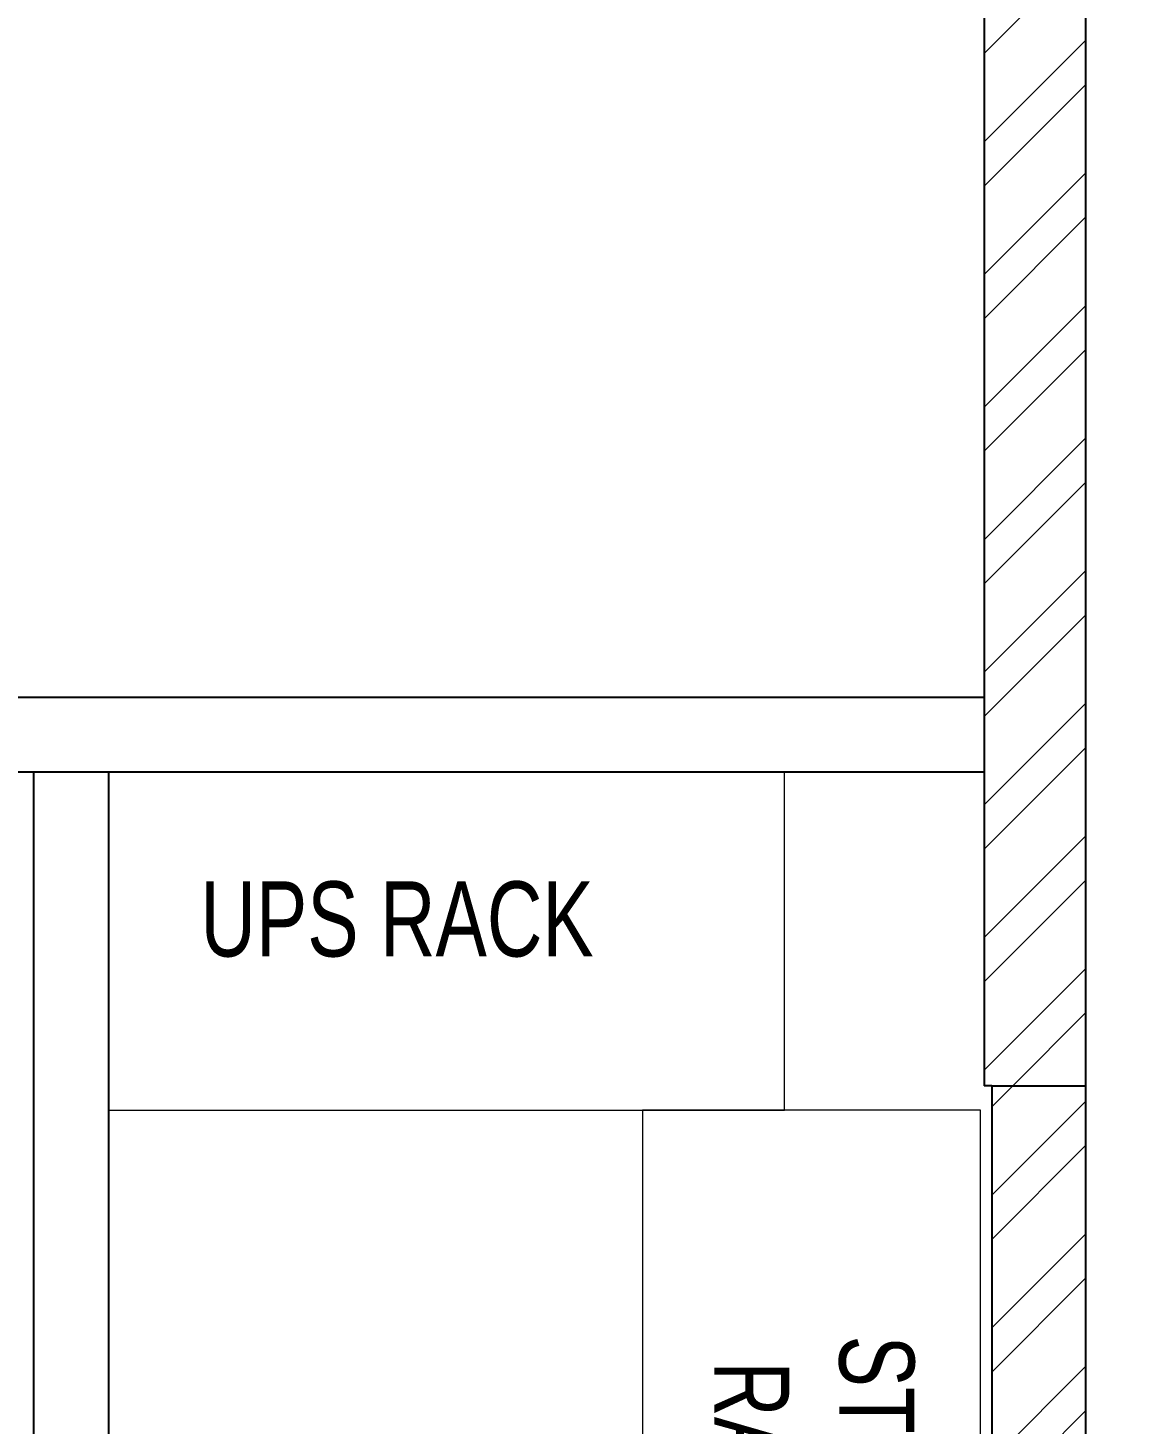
# Model space of a CAD drawing. Header units: feet. Extents: x 2845063 to 2853661, y -5473857 to -5445633.
# Drawn here: x 2849377 to 2850835, y -5453040 to -5451180 of the extents above; entities that cross this region are included whole.
import ezdxf

# ---------------------------------------------------------------- set-up
doc = ezdxf.new("R2010")
doc.units = ezdxf.units.FT
doc.header["$LTSCALE"] = 33
doc.header["$MEASUREMENT"] = 0
doc.layers.add('A-WALL', color=1, linetype='Continuous')
for name, color, linetype, lineweight in [('LENS-DIM', 252, 'Continuous', 5), ('LENS-PARTITION', 21, 'Continuous', 25), ('LENS-TEXT', 31, 'Continuous', 5), ('LK-FF&E WALL', 1, 'Continuous', 9), ('LN-HATCH', 251, 'Continuous', 0)]:
    doc.layers.add(name, color=color, linetype=linetype, lineweight=lineweight)
doc.styles.add('LK TXT', font='GILC____.TTF', dxfattribs={"height": 100})

# ---------------------------------------------------------------- blocks, each defined once
blk = doc.blocks.new('A$C5049e784')
at = {"layer": 'LN-HATCH'}
h = blk.add_hatch(dxfattribs=at)
h.set_pattern_fill('ANSI32', color=256, scale=333, angle=180)
h.set_pattern_definition([(225, (-7166785.009061094, 5286079.143391727), (88.29995930067012, -88.29995930067015), []), (225, (-7166843.875700529, 5286079.143391727), (88.29995930067012, -88.29995930067015), [])])
h.paths.add_polyline_path([(-4839.834667843767, 8599.223253980277), (-5079.767780202441, 8597.881181756966), (-5079.881211658008, 4220.447556996718), (-4839.662434860133, 4220.431769646704)])
h.paths.add_polyline_path([(-5079.918015151285, 3660.449202433229), (-5080.210143737495, -784.5507783675566), (-4814.662434860133, -784.5682303532957), (-4814.662434860133, 3660.431769646705)])
h.paths.add_polyline_path([(-5080.246947317384, -1344.550447345711), (-5080.541179140098, -5821.55305683706), (-4849.662434860133, -5821.568230353296), (-4809.662434860133, -1344.568230353296)])
h.paths.add_polyline_path([(-5080.662434860133, -7666.568230353296), (-4850.662434860133, -7666.568230353296), (-4850.662434860133, -6398.563462235034), (-5080.579099997878, -6398.55312006548)])
h.paths.add_polyline_path([(-4465.662434860132, -6112.568230353296), (-4744.662434860132, -6112.568230353296), (-4744.662434860132, -6398.568230353296), (-4465.662434860132, -6398.568230353296)])
h.paths.add_polyline_path([(641.4772786162792, 11254.10376429464), (516.4772786144167, 11254.10376429464), (516.4772786144167, 9225.431769646704), (436.4772786144166, 9225.431769646704), (436.4772786144166, 8975.431769646704), (501.4772786144167, 8975.431769646704), (501.4772786144167, 4214.431769646703), (436.4772786144166, 4214.431769646703), (436.4772786144166, 3964.431769646704), (506.4772786144167, 3964.431769646704), (506.4772786144167, -890.5682303532957), (451.4772786144167, -890.5682303532957), (451.4772786144167, -1130.568230353296), (511.4772786144166, -1130.568230353296), (511.4772786144166, -6101.568230353296), (451.4772786144167, -6101.568230353296), (451.4772786144167, -6351.568230353296), (597.4303277498111, -6351.568230353296), (691.4772786144167, -6351.568230353296), (691.4772786144167, -6101.568230353296), (641.4772786144167, -6101.568230353296)])
h.paths.add_polyline_path([(-4856.662434860133, 17980.4317696467), (-2268.522721385583, 17980.4317696467), (-2268.522721385583, 17860.4317696467), (-2148.522721385583, 17860.4317696467), (-2148.522721385583, 17980.4317696467), (506.4772786144167, 17980.4317696467), (506.4772786144167, 11254.10376429464), (641.477278615348, 11254.10376429464), (641.4772786144167, 18210.4317696467), (-5080.768199215643, 18210.4317696467), (-5080.946534873918, 9149.222628249787), (-4834.946534873918, 9149.222628249787), (-4834.662434860132, 16257.4317696467), (-2371.662434860132, 16257.4317696467), (-2371.662434860132, 16489.4317696467), (-4856.662434860133, 16489.4317696467)])
at = {"layer": 'A-WALL'}
for p, q in [((641.4772786144167, 18210.4317696467), (641.4772786144167, 11254.10376429371)), ((506.4772786144167, 17980.4317696467), (506.4772786144167, 11254.10376429464)), ((516.4772786144167, 11254.10376429464), (516.4772786144167, 9225.431769646704)), ((516.4772786144167, 11254.10376429464), (641.477278615348, 11254.10376429464)), ((641.477278615348, 11254.10376429464), (641.4772786144167, -6101.568230353296))]:
    blk.add_line(p, q, dxfattribs=at)
blk.add_lwpolyline([(516.4772786144167, 11254.10376429464), (506.4772786144167, 11254.10376429464)], dxfattribs=at)

msp = doc.modelspace()

# ---------------------------------------------------------------- linework, layer by layer
at = {"layer": 'LENS-PARTITION'}
for points in [[(2847884.288045306, -5452071.358527996), (2850650.427758781, -5452071.358527996), (2850650.427758781, -5452171.358527996), (2847884.288045306, -5452171.358527996)], [(2849484.288045306, -5452171.358527996), (2849384.288045306, -5452171.358527996), (2849384.288045306, -5454571.49824147), (2849484.288045306, -5454571.49824147)]]:
    msp.add_lwpolyline(points, close=True, dxfattribs=at)
at = {"layer": 'LK-FF&E WALL'}
for points in [[(2850384.288045306, -5452171.358527996), (2849484.288045306, -5452171.358527996), (2849484.288045306, -5452621.358527996), (2850384.288045306, -5452621.358527996)], [(2850195.427758781, -5452621.358527996), (2850195.427758781, -5453521.358527996), (2850645.427758781, -5453521.358527996), (2850645.427758781, -5452621.358527996)]]:
    msp.add_lwpolyline(points, close=True, dxfattribs=at)

# ---------------------------------------------------------------- block references
at = {"layer": 'LENS-DIM', "color": 2}
msp.add_blockref('A$C5049e784', (2850143.950480166, -5463843.102005764), dxfattribs=at)

# ---------------------------------------------------------------- texts
at = {"layer": 'LENS-TEXT', "color": 0, "linetype": 'Continuous', "ltscale": 3, "insert": (2849868.410442018, -5452367.569962309), "char_height": 100, "attachment_point": 5, "style": 'LK TXT'}
msp.add_mtext_dynamic_manual_height_columns('UPS RACK', width=1099.486866972408, gutter_width=0.9999999999999992, heights=[0], dxfattribs=at)
at = {"layer": 'LENS-TEXT', "color": 0, "linetype": 'Continuous', "ltscale": 3, "insert": (2850423.437605543, -5453083.926646329), "char_height": 100, "attachment_point": 5, "rotation": 269.99999999999994, "style": 'LK TXT'}
msp.add_mtext_dynamic_manual_height_columns('STAFF\\P RACK', width=783.9636358173434, gutter_width=0.9999999999999992, heights=[0], dxfattribs=at)

doc.saveas('drawing.dxf')
